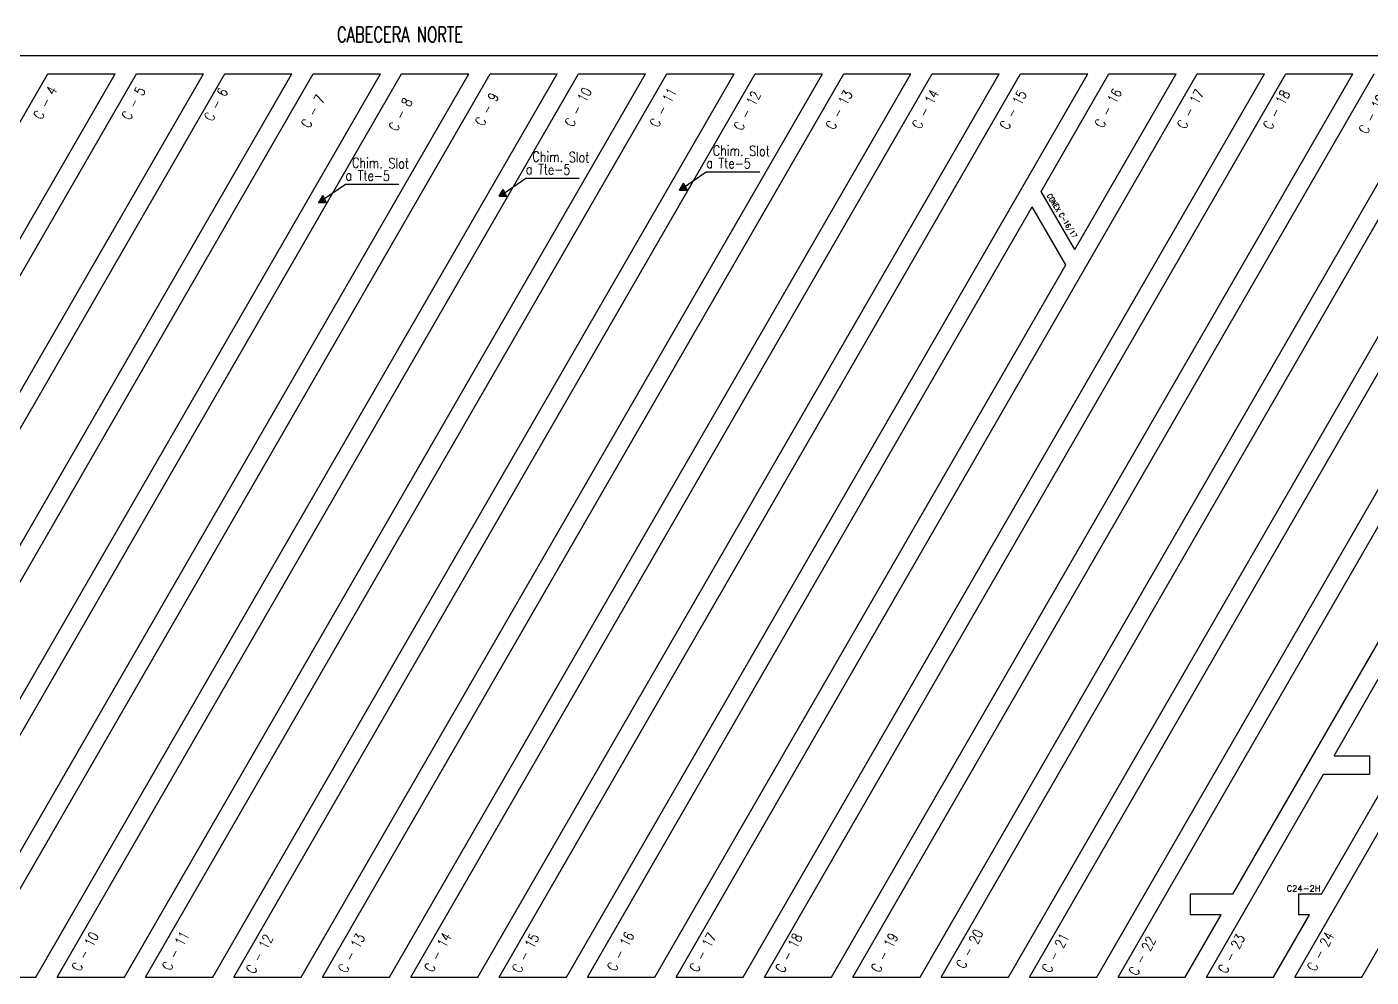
# Model space of a CAD drawing. Header units: millimetres. Extents: x -28 to 1943, y -5245 to 2752.
# Drawn here: x 1003.9 to 1267.3, y 2566.1 to 2752.2 of the extents above; entities that cross this region are included whole.
import ezdxf
from ezdxf.enums import TextEntityAlignment as Align

# ---------------------------------------------------------------- set-up
doc = ezdxf.new("R2010")
doc.units = ezdxf.units.MM
doc.linetypes.add('CONTINUA', pattern=[0])
doc.styles.add('ROMANS', font='romans.shx', dxfattribs={"width": 0.8})
doc.styles.add('ROMANT', font='romant.shx', dxfattribs={"height": 3})

# ---------------------------------------------------------------- blocks, each defined once
blk = doc.blocks.new('*X2')
at = {"color": 0}
for p, q in [((1148.54, 543), (1150.07, 543)), ((1148.58, 542.98), (1148.55, 543.02)), ((1148.56, 542.98), (1149.32, 544.31)), ((1148.58, 543.06), (1150.03, 543.06)), ((1148.65, 542.98), (1148.59, 543.08)), ((1148.62, 543.12), (1150, 543.12)), ((1148.63, 542.98), (1149.36, 544.25)), ((1148.72, 542.98), (1148.63, 543.14)), ((1148.65, 543.19), (1149.96, 543.19)), ((1148.79, 542.98), (1148.66, 543.21)), ((1148.69, 543.25), (1149.93, 543.25)), ((1148.7, 542.98), (1149.4, 544.19)), ((1148.87, 542.98), (1148.7, 543.27)), ((1148.73, 543.31), (1149.89, 543.31)), ((1148.94, 542.98), (1148.74, 543.33)), ((1148.76, 543.37), (1149.86, 543.37)), ((1148.77, 542.98), (1149.43, 544.12)), ((1149.01, 542.98), (1148.77, 543.39)), ((1148.8, 543.44), (1149.82, 543.44)), ((1149.08, 542.98), (1148.81, 543.45)), ((1148.84, 542.98), (1149.47, 544.06)), ((1148.84, 543.5), (1149.79, 543.5)), ((1149.16, 542.98), (1148.85, 543.52)), ((1148.87, 543.56), (1149.75, 543.56)), ((1149.23, 542.98), (1148.88, 543.58)), ((1148.91, 542.98), (1149.5, 544)), ((1148.91, 543.62), (1149.72, 543.62)), ((1149.3, 542.98), (1148.92, 543.64)), ((1149.37, 542.98), (1148.95, 543.7)), ((1148.95, 543.69), (1149.68, 543.69)), ((1148.98, 543.75), (1149.64, 543.75)), ((1148.99, 542.98), (1149.54, 543.94)), ((1149.45, 542.97), (1148.99, 543.76)), ((1149.02, 543.81), (1149.61, 543.81)), ((1149.52, 542.97), (1149.03, 543.83)), ((1149.59, 542.97), (1149.06, 543.89)), ((1149.06, 543.87), (1149.57, 543.87)), ((1149.06, 542.98), (1149.58, 543.87)), ((1149.09, 543.94), (1149.54, 543.94)), ((1149.66, 542.97), (1149.1, 543.95)), ((1149.13, 544), (1149.5, 544)), ((1149.13, 542.98), (1149.61, 543.81)), ((1149.74, 542.97), (1149.14, 544.01)), ((1149.81, 542.97), (1149.17, 544.07)), ((1149.17, 544.06), (1149.47, 544.06)), ((1149.2, 544.12), (1149.43, 544.12)), ((1149.2, 542.98), (1149.65, 543.75)), ((1149.88, 542.97), (1149.21, 544.14)), ((1149.24, 544.19), (1149.4, 544.19)), ((1149.95, 542.97), (1149.25, 544.2)), ((1149.27, 542.98), (1149.68, 543.68)), ((1150.03, 542.97), (1149.28, 544.26)), ((1149.28, 544.25), (1149.36, 544.25)), ((1149.31, 544.31), (1149.33, 544.31)), ((1149.43, 544.12), (1149.32, 544.32)), ((1149.35, 542.98), (1149.72, 543.62)), ((1149.42, 542.97), (1149.75, 543.56)), ((1149.49, 542.97), (1149.79, 543.49)), ((1149.56, 542.97), (1149.83, 543.43)), ((1149.63, 542.97), (1149.86, 543.37)), ((1149.71, 542.97), (1149.9, 543.31)), ((1149.78, 542.97), (1149.93, 543.24)), ((1149.85, 542.97), (1149.97, 543.18)), ((1149.92, 542.97), (1150, 543.12)), ((1149.99, 542.97), (1150.04, 543.05)), ((1150.06, 542.97), (1150.08, 542.99))]:
    blk.add_line(p, q, dxfattribs=at)

msp = doc.modelspace()

# ---------------------------------------------------------------- linework, layer by layer
for p, q in [((1136.984, 2723.75), (1132.52, 2720.701)), ((1147.461, 2723.75), (1136.984, 2723.75)), ((1066.304, 2721.332), (1061.84, 2718.282)), ((1076.78, 2721.332), (1066.304, 2721.332)), ((1101.644, 2722.541), (1097.18, 2719.492)), ((1112.121, 2722.541), (1101.644, 2722.541))]:
    msp.add_line(p, q)
for points in [[(975.823, 2746.615), (1296.342, 2746.615)], [(975.823, 2746.615), (1296.342, 2746.615)], [(905.898, 2566.115), (1008.03, 2743.015)], [(905.898, 2566.115), (1008.03, 2743.015)], [(919.062, 2566.115), (1021.194, 2743.015)], [(919.062, 2566.115), (1021.194, 2743.015)], [(923.219, 2566.115), (1025.351, 2743.015)], [(923.219, 2566.115), (1025.351, 2743.015)], [(936.383, 2566.115), (1038.515, 2743.015)], [(936.383, 2566.115), (1038.515, 2743.015)], [(940.54, 2566.115), (1042.672, 2743.015)], [(940.54, 2566.115), (1042.672, 2743.015)], [(953.704, 2566.115), (1055.836, 2743.015)], [(953.704, 2566.115), (1055.836, 2743.015)], [(957.861, 2566.115), (1059.993, 2743.015)], [(957.861, 2566.115), (1059.993, 2743.015)], [(971.025, 2566.115), (1073.157, 2743.015)], [(971.025, 2566.115), (1073.157, 2743.015)], [(975.182, 2566.115), (1077.314, 2743.015)], [(975.182, 2566.115), (1077.314, 2743.015)], [(988.346, 2566.115), (1090.478, 2743.015)], [(988.346, 2566.115), (1090.478, 2743.015)], [(992.503, 2566.115), (1094.635, 2743.015)], [(992.503, 2566.115), (1094.635, 2743.015)], [(1005.667, 2566.115), (1107.799, 2743.015)], [(1005.667, 2566.115), (1107.799, 2743.015)], [(1008.03, 2743.015), (1021.194, 2743.015)], [(1008.03, 2743.015), (1021.194, 2743.015)], [(1009.824, 2566.115), (1111.956, 2743.015)], [(1009.824, 2566.115), (1111.956, 2743.015)], [(1022.988, 2566.115), (1125.12, 2743.015)], [(1022.988, 2566.115), (1125.12, 2743.015)], [(1025.351, 2743.015), (1038.515, 2743.015)], [(1025.351, 2743.015), (1038.515, 2743.015)], [(1027.145, 2566.115), (1129.277, 2743.015)], [(1027.145, 2566.115), (1129.277, 2743.015)], [(1040.309, 2566.115), (1142.441, 2743.015)], [(1040.309, 2566.115), (1142.441, 2743.015)], [(1042.672, 2743.015), (1055.836, 2743.015)], [(1042.672, 2743.015), (1055.836, 2743.015)], [(1044.466, 2566.115), (1146.598, 2743.015)], [(1044.466, 2566.115), (1146.598, 2743.015)], [(1057.63, 2566.115), (1159.762, 2743.015)], [(1057.63, 2566.115), (1159.762, 2743.015)], [(1059.993, 2743.015), (1073.157, 2743.015)], [(1059.993, 2743.015), (1073.157, 2743.015)], [(1061.787, 2566.115), (1163.919, 2743.015)], [(1061.787, 2566.115), (1163.919, 2743.015)], [(1074.951, 2566.115), (1177.083, 2743.015)], [(1074.951, 2566.115), (1177.083, 2743.015)], [(1077.314, 2743.015), (1090.478, 2743.015)], [(1077.314, 2743.015), (1090.478, 2743.015)], [(1079.108, 2566.115), (1181.24, 2743.015)], [(1079.108, 2566.115), (1181.24, 2743.015)], [(1092.272, 2566.115), (1194.404, 2743.015)], [(1092.272, 2566.115), (1194.404, 2743.015)], [(1094.635, 2743.015), (1107.799, 2743.015)], [(1094.635, 2743.015), (1107.799, 2743.015)], [(1096.429, 2566.115), (1198.561, 2743.015)], [(1096.429, 2566.115), (1198.561, 2743.015)], [(1109.593, 2566.115), (1211.725, 2743.015)], [(1109.593, 2566.115), (1211.725, 2743.015)], [(1111.956, 2743.015), (1125.12, 2743.015)], [(1111.956, 2743.015), (1125.12, 2743.015)], [(1129.277, 2743.015), (1142.441, 2743.015)], [(1129.277, 2743.015), (1142.441, 2743.015)], [(1131.071, 2566.115), (1233.203, 2743.015)], [(1131.071, 2566.115), (1233.203, 2743.015)], [(1144.235, 2566.115), (1246.367, 2743.015)], [(1144.235, 2566.115), (1246.367, 2743.015)], [(1146.598, 2743.015), (1159.762, 2743.015)], [(1146.598, 2743.015), (1159.762, 2743.015)], [(1148.392, 2566.115), (1250.524, 2743.015)], [(1148.392, 2566.115), (1250.524, 2743.015)], [(1161.556, 2566.115), (1263.688, 2743.015)], [(1161.556, 2566.115), (1263.688, 2743.015)], [(1163.919, 2743.015), (1177.083, 2743.015)], [(1163.919, 2743.015), (1177.083, 2743.015)], [(1165.713, 2566.115), (1267.845, 2743.015)], [(1165.713, 2566.115), (1267.845, 2743.015)], [(1178.877, 2566.115), (1281.009, 2743.015)], [(1178.877, 2566.115), (1281.009, 2743.015)], [(1181.24, 2743.015), (1194.404, 2743.015)], [(1181.24, 2743.015), (1194.404, 2743.015)], [(1183.034, 2566.115), (1285.166, 2743.015)], [(1183.034, 2566.115), (1285.166, 2743.015)], [(1198.561, 2743.015), (1211.725, 2743.015)], [(1198.561, 2743.015), (1211.725, 2743.015)], [(1202.597, 2720.004), (1215.882, 2743.015)], [(1202.597, 2720.004), (1215.882, 2743.015)], [(1209.179, 2708.603), (1229.046, 2743.015)], [(1209.179, 2708.603), (1229.046, 2743.015)], [(1215.882, 2743.015), (1229.046, 2743.015)], [(1215.882, 2743.015), (1229.046, 2743.015)], [(1233.203, 2743.015), (1246.367, 2743.015)], [(1233.203, 2743.015), (1246.367, 2743.015)], [(1250.524, 2743.015), (1263.688, 2743.015)], [(1250.524, 2743.015), (1263.688, 2743.015)], [(1196.198, 2566.115), (1297.229, 2741.107)], [(1196.198, 2566.115), (1297.229, 2741.107)], [(1200.355, 2566.115), (1300.01, 2738.724)], [(1200.355, 2566.115), (1300.01, 2738.724)], [(1213.519, 2566.115), (1308.817, 2731.178)], [(1213.519, 2566.115), (1308.817, 2731.178)], [(1217.676, 2566.115), (1311.598, 2728.795)], [(1217.676, 2566.115), (1311.598, 2728.795)], [(1240.189, 2582.342), (1320.393, 2721.26)], [(1240.189, 2582.342), (1320.393, 2721.26)], [(1209.179, 2708.603), (1202.597, 2720.004)], [(1209.179, 2708.603), (1202.597, 2720.004)], [(1113.75, 2566.115), (1200.865, 2717.004)], [(1113.75, 2566.115), (1200.865, 2717.004)], [(1207.447, 2705.603), (1200.865, 2717.004)], [(1207.447, 2705.603), (1200.865, 2717.004)], [(1257.51, 2582.344), (1331.981, 2711.332)], [(1257.51, 2582.344), (1331.981, 2711.332)], [(1252.296, 2566.115), (1334.762, 2708.949)], [(1252.296, 2566.115), (1334.762, 2708.949)], [(1126.914, 2566.115), (1207.447, 2705.603)], [(1126.914, 2566.115), (1207.447, 2705.603)], [(1265.459, 2566.115), (1343.568, 2701.404)], [(1265.459, 2566.115), (1343.568, 2701.404)], [(1259.997, 2609.451), (1268.668, 2624.471)], [(1259.997, 2609.451), (1268.668, 2624.471)], [(1259.996, 2609.451), (1266.958, 2609.451)], [(1259.996, 2609.451), (1266.958, 2609.451)], [(1266.958, 2609.451), (1266.958, 2605.851)], [(1266.958, 2609.451), (1266.958, 2605.851)], [(1234.977, 2566.115), (1257.918, 2605.851)], [(1234.977, 2566.115), (1257.918, 2605.851)], [(1257.918, 2605.851), (1266.958, 2605.851)], [(1257.918, 2605.851), (1266.958, 2605.851)], [(1240.189, 2582.342), (1231.834, 2582.341)], [(1240.189, 2582.342), (1231.834, 2582.341)], [(1231.834, 2582.341), (1231.834, 2578.341)], [(1231.834, 2582.341), (1231.834, 2578.341)], [(1253.055, 2582.344), (1253.055, 2578.344)], [(1257.51, 2582.344), (1253.055, 2582.344)], [(1253.055, 2582.344), (1253.055, 2578.344)], [(1257.51, 2582.344), (1253.055, 2582.344)], [(1230.82, 2566.115), (1237.879, 2578.342)], [(1230.82, 2566.115), (1237.879, 2578.342)], [(1237.879, 2578.342), (1231.834, 2578.341)], [(1237.879, 2578.342), (1231.834, 2578.341)], [(1248.139, 2566.115), (1255.2, 2578.344)], [(1248.139, 2566.115), (1255.2, 2578.344)], [(1255.2, 2578.344), (1253.055, 2578.344)], [(1255.2, 2578.344), (1253.055, 2578.344)], [(992.503, 2566.115), (1005.667, 2566.115)], [(992.503, 2566.115), (1005.667, 2566.115)], [(1009.824, 2566.115), (1022.988, 2566.115)], [(1009.824, 2566.115), (1022.988, 2566.115)], [(1027.145, 2566.115), (1040.309, 2566.115)], [(1027.145, 2566.115), (1040.309, 2566.115)], [(1044.466, 2566.115), (1057.63, 2566.115)], [(1044.466, 2566.115), (1057.63, 2566.115)], [(1061.787, 2566.115), (1074.951, 2566.115)], [(1061.787, 2566.115), (1074.951, 2566.115)], [(1079.108, 2566.115), (1092.272, 2566.115)], [(1079.108, 2566.115), (1092.272, 2566.115)], [(1096.429, 2566.115), (1109.593, 2566.115)], [(1096.429, 2566.115), (1109.593, 2566.115)], [(1113.75, 2566.115), (1126.914, 2566.115)], [(1113.75, 2566.115), (1126.914, 2566.115)], [(1131.071, 2566.115), (1144.235, 2566.115)], [(1131.071, 2566.115), (1144.235, 2566.115)], [(1148.392, 2566.115), (1161.556, 2566.115)], [(1148.392, 2566.115), (1161.556, 2566.115)], [(1165.713, 2566.115), (1178.877, 2566.115)], [(1165.713, 2566.115), (1178.877, 2566.115)], [(1183.034, 2566.115), (1196.198, 2566.115)], [(1183.034, 2566.115), (1196.198, 2566.115)], [(1200.355, 2566.115), (1213.519, 2566.115)], [(1200.355, 2566.115), (1213.519, 2566.115)], [(1217.676, 2566.115), (1230.82, 2566.115)], [(1217.676, 2566.115), (1230.82, 2566.115)], [(1234.977, 2566.115), (1248.139, 2566.115)], [(1234.977, 2566.115), (1248.139, 2566.115)], [(1252.296, 2566.115), (1265.459, 2566.115)], [(1252.296, 2566.115), (1265.459, 2566.115)]]:
    msp.add_lwpolyline(points)
for points in [[(1133.295, 2720.246), (1132.527, 2721.599), (1131.739, 2720.258)], [(1062.614, 2717.827), (1061.847, 2719.18), (1061.058, 2717.839)], [(1097.954, 2719.036), (1097.187, 2720.39), (1096.399, 2719.049)]]:
    msp.add_lwpolyline(points, close=True)

# ---------------------------------------------------------------- block references
for p in [(-16.793, 2177.276), (-87.473, 2174.857), (-52.133, 2176.067)]:
    msp.add_blockref('*X2', p)

# ---------------------------------------------------------------- texts
at = {"linetype": 'Continuous', "style": 'ROMANS', "width": 0.7}
msp.add_text('CABECERA NORTE', height=3, dxfattribs=at).set_placement((1064.674, 2749.232))
at = {"style": 'ROMANS', "width": 0.8}
for s, rotation, p in [('C - 4', 62.45906, (1006.792, 2733.898)), ('C - 5', 62.45906, (1024.09, 2733.788)), ('C - 6', 62.45906, (1040.262, 2733.554)), ('C - 7', 62.45906, (1059.257, 2732.221)), ('C - 9', 62.45906, (1093.343, 2732.623)), ('C - 10', 62.45906, (1110.885, 2732.453)), ('C - 11', 62.45906, (1127.558, 2732.364)), ('C - 12', 62.45906, (1143.999, 2731.738)), ('C - 13', 62.45906, (1162.025, 2731.894)), ('C - 14', 62.45906, (1178.952, 2732.052)), ('C - 15', 62.45906, (1196.139, 2731.896)), ('C - 16', 62.45906, (1214.744, 2732.233)), ('C - 17', 62.45906, (1230.849, 2732.063)), ('C - 18', 62.45906, (1247.702, 2731.932)), ('C - 8', 62.45906, (1076.403, 2731.61)), ('C - 19', 62.45906, (1266.477, 2731.074)), ('Chim. Slot ', 359.3502, (1138.268, 2727.036)), ('Chim. Slot ', 359.3502, (1067.588, 2724.617)), ('Chim. Slot ', 359.3502, (1102.928, 2725.827)), ('a Tte-5', 359.3502, (1136.993, 2724.578)), ('a Tte-5', 359.3502, (1066.312, 2722.16)), ('a Tte-5', 359.3502, (1101.653, 2723.369)), ('C - 10', 62.45906, (1014.306, 2567.047)), ('C - 11', 62.45906, (1032.015, 2567.203)), ('C - 12', 62.45906, (1048.456, 2566.577)), ('C - 13', 62.45906, (1066.482, 2566.733)), ('C - 14', 62.45906, (1083.408, 2566.891)), ('C - 15', 62.45906, (1100.596, 2566.735)), ('C - 16', 62.45906, (1119.2, 2567.072)), ('C - 17', 62.45906, (1135.306, 2566.903)), ('C - 18', 62.45906, (1152.158, 2566.771)), ('C - 19', 62.45906, (1170.933, 2566.826)), ('C - 20', 62.45906, (1187.592, 2567.562)), ('C - 21', 62.45906, (1204.395, 2566.774)), ('C - 22', 62.45906, (1221.416, 2566.194)), ('C - 23', 62.45906, (1238.89, 2566.634)), ('C - 24', 62.45906, (1256.336, 2567.072))]:
    msp.add_text(s, height=2, rotation=rotation, dxfattribs=at).set_placement(p)
at = {"style": 'ROMANT', "width": 0.7}
msp.add_text('CONEX C-16/17', height=1, rotation=301.48334, dxfattribs=at).set_placement((1206.269, 2714.987), align=Align.CENTER)
at = {"linetype": 'CONTINUA', "style": 'ROMANT'}
msp.add_text('C24-2H', height=1.2, dxfattribs=at).set_placement((1257.334, 2582.877), align=Align.RIGHT)

doc.saveas('drawing.dxf')
